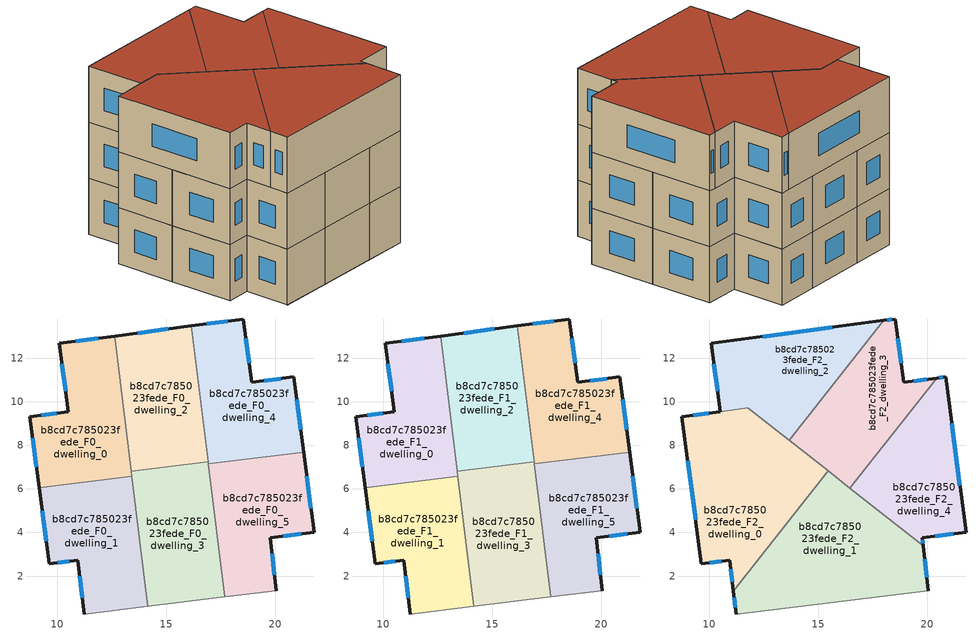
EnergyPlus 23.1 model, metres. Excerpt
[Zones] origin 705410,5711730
b8cd7c785023fede_F0_dwelling_0
 floor ground (EU_floor_Construction): 12.63,13.01 13.42,6.57 9.17,6.05 8.74,9.3 10.51,9.54 10.09,12.67 z0
 wall outside (EU_wall_Construction): 12.63,13.01 10.09,12.67 10.51,9.54 8.74,9.3 9.17,6.05 z0:3
 wall to b8cd7c785023fede_F0_dwelling_1 (EU_wall_Construction): 9.17,6.05 13.42,6.57 z0:3
 wall to b8cd7c785023fede_F0_dwelling_2 (EU_wall_Construction): 13.39,6.82 12.63,13.01 z0:3
 wall to b8cd7c785023fede_F0_dwelling_3 (EU_wall_Construction): 13.42,6.57 13.39,6.82 z0:3
 window (EU_Window_Construction): 10.21,11.73 10.38,10.48 / 11.87,12.91 10.85,12.77 / 8.87,8.33 9.04,7.02 / 9.98,9.47 9.27,9.37 z0.9:2.1
b8cd7c785023fede_F0_dwelling_1
 floor ground (EU_floor_Construction): 13.42,6.57 14.14,0.61 11.23,0.26 10.94,2.73 9.64,2.55 9.17,6.05 z0
 wall outside (EU_wall_Construction): 9.17,6.05 9.64,2.55 10.94,2.73 11.23,0.26 z0:3
 wall adiabatic (EU_wall_Construction): 11.23,0.26 14.14,0.61 z0:3
 wall to b8cd7c785023fede_F0_dwelling_3 (EU_wall_Construction): 14.14,0.61 13.42,6.57 z0:3
 window (EU_Window_Construction): 11.03,1.99 11.14,1 / 10.03,2.61 10.55,2.68 / 9.31,5 9.5,3.6 z0.9:2.1
b8cd7c785023fede_F0_dwelling_2
 floor ground (EU_floor_Construction): 16.16,13.48 16.92,7.25 13.39,6.82 12.63,13.01 z0
 wall outside (EU_wall_Construction): 16.16,13.48 12.63,13.01 z0:3
 wall to b8cd7c785023fede_F0_dwelling_3 (EU_wall_Construction): 13.39,6.82 16.92,7.25 z0:3
 wall to b8cd7c785023fede_F0_dwelling_4 (EU_wall_Construction): 16.92,7.25 16.16,13.48 z0:3
 window (EU_Window_Construction): 15.1,13.34 13.68,13.15 z0.9:2.1
b8cd7c785023fede_F0_dwelling_3
 floor ground (EU_floor_Construction): 16.92,7.25 17.68,1.04 14.14,0.61 13.39,6.82 z0
 wall adiabatic (EU_wall_Construction): 14.14,0.61 17.68,1.04 z0:3
 wall to b8cd7c785023fede_F0_dwelling_5 (EU_wall_Construction): 17.68,1.04 16.93,7.15 z0:3
 wall to b8cd7c785023fede_F0_dwelling_4 (EU_wall_Construction): 16.93,7.15 16.92,7.25 z0:3
b8cd7c785023fede_F0_dwelling_4
 floor ground (EU_floor_Construction): 20.84,11.14 21.3,7.68 16.93,7.15 16.16,13.48 18.53,13.79 18.92,10.88 z0
 wall outside (EU_wall_Construction): 21.3,7.68 20.84,11.14 18.92,10.88 18.53,13.79 16.16,13.48 z0:3
 wall to b8cd7c785023fede_F0_dwelling_5 (EU_wall_Construction): 16.93,7.15 21.3,7.68 z0:3
 window (EU_Window_Construction): 18.8,11.75 18.64,12.92 / 20.26,11.06 19.49,10.96 / 21.16,8.72 20.97,10.1 / 17.82,13.7 16.86,13.57 z0.9:2.1
b8cd7c785023fede_F0_dwelling_5
 floor ground (EU_floor_Construction): 21.3,7.68 21.78,4.01 19.77,3.75 20.04,1.33 17.68,1.04 16.93,7.15 z0
 wall outside (EU_wall_Construction): 20.04,1.33 19.77,3.75 21.78,4.01 21.3,7.68 z0:3
 wall adiabatic (EU_wall_Construction): 17.68,1.04 20.04,1.33 z0:3
 window (EU_Window_Construction): 19.96,2.05 19.85,3.03 / 21.64,5.11 21.44,6.58 / 20.37,3.83 21.18,3.94 z0.9:2.1
b8cd7c785023fede_F1_dwelling_0
 floor to b8cd7c785023fede_F0_dwelling_0 (EU_floor_Construction): 12.63,13.01 13.42,6.57 9.17,6.05 8.74,9.3 10.51,9.54 10.09,12.67 z3
 wall outside (EU_wall_Construction): 12.63,13.01 10.09,12.67 10.51,9.54 8.74,9.3 9.17,6.05 z3:6
 wall to b8cd7c785023fede_F1_dwelling_1 (EU_wall_Construction): 9.17,6.05 13.42,6.57 z3:6
 wall to b8cd7c785023fede_F1_dwelling_2 (EU_wall_Construction): 13.39,6.82 12.63,13.01 z3:6
 wall to b8cd7c785023fede_F1_dwelling_3 (EU_wall_Construction): 13.42,6.57 13.39,6.82 z3:6
 window (EU_Window_Construction): 10.21,11.73 10.38,10.48 / 11.87,12.91 10.85,12.77 / 8.87,8.33 9.04,7.02 / 9.98,9.47 9.27,9.37 z3.9:5.1
b8cd7c785023fede_F1_dwelling_1
 floor to b8cd7c785023fede_F0_dwelling_1 (EU_floor_Construction): 13.42,6.57 14.14,0.61 11.23,0.26 10.94,2.73 9.64,2.55 9.17,6.05 z3
 wall outside (EU_wall_Construction): 9.17,6.05 9.64,2.55 10.94,2.73 11.23,0.26 z3:6
 wall adiabatic (EU_wall_Construction): 11.23,0.26 14.14,0.61 z3:6
 wall to b8cd7c785023fede_F1_dwelling_3 (EU_wall_Construction): 14.14,0.61 13.42,6.57 z3:6
 window (EU_Window_Construction): 11.03,1.99 11.14,1 / 10.03,2.61 10.55,2.68 / 9.31,5 9.5,3.6 z3.9:5.1
b8cd7c785023fede_F1_dwelling_2
 floor to b8cd7c785023fede_F0_dwelling_2 (EU_floor_Construction): 16.16,13.48 16.92,7.25 13.39,6.82 12.63,13.01 z3
 wall outside (EU_wall_Construction): 16.16,13.48 12.63,13.01 z3:6
 wall to b8cd7c785023fede_F1_dwelling_3 (EU_wall_Construction): 13.39,6.82 16.92,7.25 z3:6
 wall to b8cd7c785023fede_F1_dwelling_4 (EU_wall_Construction): 16.92,7.25 16.16,13.48 z3:6
 window (EU_Window_Construction): 15.1,13.34 13.68,13.15 z3.9:5.1
b8cd7c785023fede_F1_dwelling_3
 floor to b8cd7c785023fede_F0_dwelling_3 (EU_floor_Construction): 16.92,7.25 17.68,1.04 14.14,0.61 13.39,6.82 z3
 wall adiabatic (EU_wall_Construction): 14.14,0.61 17.68,1.04 z3:6
 wall to b8cd7c785023fede_F1_dwelling_5 (EU_wall_Construction): 17.68,1.04 16.93,7.15 z3:6
 wall to b8cd7c785023fede_F1_dwelling_4 (EU_wall_Construction): 16.93,7.15 16.92,7.25 z3:6
b8cd7c785023fede_F1_dwelling_4
 floor to b8cd7c785023fede_F0_dwelling_4 (EU_floor_Construction): 20.84,11.14 21.3,7.68 16.93,7.15 16.16,13.48 18.53,13.79 18.92,10.88 z3
 wall outside (EU_wall_Construction): 21.3,7.68 20.84,11.14 18.92,10.88 18.53,13.79 16.16,13.48 z3:6
 wall to b8cd7c785023fede_F1_dwelling_5 (EU_wall_Construction): 16.93,7.15 21.3,7.68 z3:6
 window (EU_Window_Construction): 18.8,11.75 18.64,12.92 / 20.26,11.06 19.49,10.96 / 21.16,8.72 20.97,10.1 / 17.82,13.7 16.86,13.57 z3.9:5.1
b8cd7c785023fede_F1_dwelling_5
 floor to b8cd7c785023fede_F0_dwelling_5 (EU_floor_Construction): 21.3,7.68 21.78,4.01 19.77,3.75 20.04,1.33 17.68,1.04 16.93,7.15 z3
 wall outside (EU_wall_Construction): 20.04,1.33 19.77,3.75 21.78,4.01 21.3,7.68 z3:6
 wall adiabatic (EU_wall_Construction): 17.68,1.04 20.04,1.33 z3:6
 window (EU_Window_Construction): 19.96,2.05 19.85,3.03 / 21.64,5.11 21.44,6.58 / 20.37,3.83 21.18,3.94 z3.9:5.1
b8cd7c785023fede_F2_dwelling_0
 floor to b8cd7c785023fede_F1_dwelling_0 (EU_floor_Construction): 13.17,8.62 13.42,6.57 9.17,6.05 8.74,9.3 11.78,9.71 z6
 floor to b8cd7c785023fede_F1_dwelling_1 (EU_floor_Construction): 13.42,6.57 13.66,4.55 11.11,1.31 10.94,2.73 9.64,2.55 9.17,6.05 z6
 floor to b8cd7c785023fede_F1_dwelling_2 (EU_floor_Construction): 15.18,7.04 13.39,6.82 13.17,8.62 z6
 floor to b8cd7c785023fede_F1_dwelling_3 (EU_floor_Construction): 15.45,6.82 13.66,4.55 13.39,6.82 15.18,7.04 z6
 wall outside (EU_wall_Construction): 10.5,9.54 8.74,9.3 9.64,2.55 10.94,2.73 11.11,1.31 z6:9; 10.51,9.54,9 10.51,9.54,6 10.5,9.54,6
 wall to b8cd7c785023fede_F2_dwelling_2 (EU_wall_Construction): 11.78,9.71 10.51,9.54 / 13.68,8.22 11.79,9.71 z6:9; 11.79,9.71,9 11.79,9.71,6 11.78,9.71,6
 wall to b8cd7c785023fede_F2_dwelling_1 (EU_wall_Construction): 11.11,1.31 15.45,6.82 z6:9
 wall to b8cd7c785023fede_F2_dwelling_3 (EU_wall_Construction): 15.45,6.82 13.68,8.22 z6:9
 window (EU_Window_Construction): 10.99,2.3 11.06,1.73 / 10.03,2.61 10.55,2.68 / 9.01,7.28 9.37,4.57 / 9.97,9.47 9.27,9.37 z6.9:8.1
 roof outside (EU_roof_Construction): 11.11,1.31 15.45,6.82 11.79,9.71 8.74,9.3 9.64,2.55 10.94,2.73 z9
b8cd7c785023fede_F2_dwelling_1
 floor to b8cd7c785023fede_F1_dwelling_1 (EU_floor_Construction): 13.66,4.55 14.14,0.61 11.23,0.26 11.11,1.31 z6
 floor to b8cd7c785023fede_F1_dwelling_3 (EU_floor_Construction): 17.13,5.5 17.67,1.04 14.14,0.61 13.66,4.55 15.45,6.82 z6
 floor to b8cd7c785023fede_F1_dwelling_5 (EU_floor_Construction): 19.81,3.38 20.04,1.33 17.67,1.04 17.13,5.5 z6
 wall outside (EU_wall_Construction): 20.04,1.33 19.81,3.38 / 11.11,1.31 11.23,0.26 z6:9
 wall adiabatic (EU_wall_Construction): 11.23,0.26 20.04,1.33 z6:9
 wall to b8cd7c785023fede_F2_dwelling_4 (EU_wall_Construction): 19.81,3.38 16.45,6.03 z6:9
 wall to b8cd7c785023fede_F2_dwelling_3 (EU_wall_Construction): 16.45,6.03 15.45,6.82 z6:9
 window (EU_Window_Construction): 19.97,1.94 19.88,2.77 / 11.14,0.99 11.19,0.57 z6.9:8.1
 roof outside (EU_roof_Construction): 20.04,1.33 19.81,3.38 15.45,6.82 11.11,1.31 11.23,0.26 z9
b8cd7c785023fede_F2_dwelling_2
 floor to b8cd7c785023fede_F1_dwelling_2 (EU_floor_Construction): 16.16,13.48 16.38,11.65 13.68,8.22 13.17,8.62 12.63,13.01 z6
 floor to b8cd7c785023fede_F1_dwelling_0 (EU_floor_Construction): 12.63,13.01 13.17,8.62 11.78,9.71 10.51,9.54 10.09,12.67 z6
 floor to b8cd7c785023fede_F1_dwelling_4 (EU_floor_Construction): 18.01,13.72 16.38,11.65 16.16,13.48 z6
 wall outside (EU_wall_Construction): 18.01,13.72 10.09,12.67 10.51,9.54 z6:9
 wall to b8cd7c785023fede_F2_dwelling_3 (EU_wall_Construction): 13.68,8.22 18.01,13.72 z6:9
 window (EU_Window_Construction): 15.64,13.41 12.46,12.99 / 10.21,11.73 10.38,10.48 z6.9:8.1
 roof outside (EU_roof_Construction): 13.68,8.22 18.01,13.72 10.09,12.67 10.51,9.54 11.78,9.71 z9
b8cd7c785023fede_F2_dwelling_3
 floor to b8cd7c785023fede_F1_dwelling_3 (EU_floor_Construction): 16.92,7.25 16.98,6.71 16.45,6.03 15.18,7.04 z6
 floor to b8cd7c785023fede_F1_dwelling_2 (EU_floor_Construction): 16.38,11.65 16.92,7.25 15.18,7.04 13.68,8.22 z6
 floor to b8cd7c785023fede_F1_dwelling_4 (EU_floor_Construction): 18.53,13.79 18.92,10.88 20.43,11.08 17.37,7.2 16.93,7.15 16.38,11.65 18.01,13.72 z6
 floor to b8cd7c785023fede_F1_dwelling_5 (EU_floor_Construction): 17.37,7.2 16.98,6.71 16.93,7.15 z6
 wall outside (EU_wall_Construction): 20.43,11.08 18.92,10.88 18.53,13.79 18.01,13.72 z6:9
 wall to b8cd7c785023fede_F2_dwelling_4 (EU_wall_Construction): 16.45,6.03 20.43,11.08 z6:9
 window (EU_Window_Construction): 18.37,13.77 18.17,13.75 / 18.8,11.75 18.64,12.92 / 19.98,11.02 19.37,10.94 z6.9:8.1
 roof outside (EU_roof_Construction): 16.45,6.03 20.43,11.08 18.92,10.88 18.53,13.79 18.01,13.72 13.68,8.22 z9
b8cd7c785023fede_F2_dwelling_4
 floor to b8cd7c785023fede_F1_dwelling_4 (EU_floor_Construction): 20.84,11.14 21.3,7.68 17.37,7.2 20.43,11.08 z6
 floor to b8cd7c785023fede_F1_dwelling_5 (EU_floor_Construction): 21.3,7.68 21.78,4.01 19.77,3.75 19.81,3.38 17.13,5.5 16.98,6.71 17.37,7.2 z6
 floor to b8cd7c785023fede_F1_dwelling_3 (EU_floor_Construction): 16.98,6.71 17.13,5.5 16.45,6.03 z6
 wall outside (EU_wall_Construction): 19.81,3.38 19.77,3.75 21.78,4.01 20.84,11.14 20.43,11.08 z6:9
 window (EU_Window_Construction): 19.8,3.5 19.78,3.64 / 20.71,11.12 20.55,11.1 / 21.5,6.15 21.12,9 / 20.37,3.83 21.18,3.94 z6.9:8.1
 roof outside (EU_roof_Construction): 21.78,4.01 20.84,11.14 20.43,11.08 16.45,6.03 19.81,3.38 19.77,3.75 z9
shading: 11.23,0.26 20.04,1.33 z0:9
[Building]
EU S2 Campaign: North Axis=0; Terrain=City; Solar Distribution=FullExterior
[Site:Location]
London: Latitude=51.5; Longitude=-0.5; Time Zone=0; Elevation=25
[SizingPeriod:WeatherFileDays]
AnnualSizingPeriod: Begin Month=1; Begin Day of Month=1; End Month=12; End Day of Month=31; Day of Week for Start Day=Monday; Use Weather File Daylight Saving Period=No; Use Weather File Rain and Snow Indicators=No
[MATERIAL]
EU_InternalMass_Material: Roughness=MediumRough; Thickness=0.1; Conductivity=1; Density=1800; Specific Heat=900; Thermal Absorptance=0.9; Solar Absorptance=0.7; Visible Absorptance=0.7
[MATERIAL:NOMASS] Roughness=MediumRough; Thermal Absorptance=0.9; Solar Absorptance=0.7; Visible Absorptance=0.7
Name | Thermal Resistance
EU_wall_NoMass | 1.04674
EU_roof_NoMass | 4.32442
EU_floor_NoMass | 2.04616
[WINDOWMATERIAL:SIMPLEGLAZINGSYSTEM]
EU_Window_SimpleGlazing: UFactor=4.25843; Solar Heat Gain Coefficient=0.85; Visible Transmittance=0.85
[CONSTRUCTION]
EU_wall_Construction: EU_wall_NoMass
EU_roof_Construction: EU_roof_NoMass
EU_floor_Construction: EU_floor_NoMass
EU_InternalMass_Construction: EU_InternalMass_Material
EU_Window_Construction: EU_Window_SimpleGlazing
[ZONE] Type=1; Multiplier=1; Ceiling Height=autocalculate; Floor Area=autocalculate; Part of Total Floor Area=Yes
Name | Volume
b8cd7c785023fede_F0_dwelling_0; b8cd7c785023fede_F1_dwelling_0 | 66.739
b8cd7c785023fede_F2_dwelling_0 | 97.541
b8cd7c785023fede_F0_dwelling_1; b8cd7c785023fede_F1_dwelling_1 | 66.7412
b8cd7c785023fede_F2_dwelling_1 | 100.094
b8cd7c785023fede_F0_dwelling_2; b8cd7c785023fede_F1_dwelling_2 | 66.7515
b8cd7c785023fede_F2_dwelling_2 | 69.3025
b8cd7c785023fede_F0_dwelling_3; b8cd7c785023fede_F1_dwelling_3 | 66.7405
b8cd7c785023fede_F2_dwelling_3 | 66.7595
b8cd7c785023fede_F0_dwelling_4; b8cd7c785023fede_F1_dwelling_4 | 66.7324
b8cd7c785023fede_F2_dwelling_4 | 66.7419
b8cd7c785023fede_F0_dwelling_5; b8cd7c785023fede_F1_dwelling_5 | 66.7361
[INTERNALMASS] Construction=EU_InternalMass_Construction
Name | Zone or ZoneList | Surface Area
b8cd7c785023fede_F0_dwelling_0_EU_InternalMass | b8cd7c785023fede_F0_dwelling_0 | 22.2464
b8cd7c785023fede_F0_dwelling_1_EU_InternalMass | b8cd7c785023fede_F0_dwelling_1 | 22.2475
b8cd7c785023fede_F0_dwelling_2_EU_InternalMass | b8cd7c785023fede_F0_dwelling_2 | 22.25
b8cd7c785023fede_F0_dwelling_3_EU_InternalMass | b8cd7c785023fede_F0_dwelling_3 | 22.2474
b8cd7c785023fede_F0_dwelling_4_EU_InternalMass | b8cd7c785023fede_F0_dwelling_4 | 22.2447
b8cd7c785023fede_F0_dwelling_5_EU_InternalMass | b8cd7c785023fede_F0_dwelling_5 | 22.2451
b8cd7c785023fede_F1_dwelling_0_EU_InternalMass | b8cd7c785023fede_F1_dwelling_0 | 22.2464
b8cd7c785023fede_F1_dwelling_1_EU_InternalMass | b8cd7c785023fede_F1_dwelling_1 | 22.2475
b8cd7c785023fede_F1_dwelling_2_EU_InternalMass | b8cd7c785023fede_F1_dwelling_2 | 22.25
b8cd7c785023fede_F1_dwelling_3_EU_InternalMass | b8cd7c785023fede_F1_dwelling_3 | 22.2474
b8cd7c785023fede_F1_dwelling_4_EU_InternalMass | b8cd7c785023fede_F1_dwelling_4 | 22.2447
b8cd7c785023fede_F1_dwelling_5_EU_InternalMass | b8cd7c785023fede_F1_dwelling_5 | 22.2451
b8cd7c785023fede_F2_dwelling_0_EU_InternalMass | b8cd7c785023fede_F2_dwelling_0 | 32.513
b8cd7c785023fede_F2_dwelling_1_EU_InternalMass | b8cd7c785023fede_F2_dwelling_1 | 33.3648
b8cd7c785023fede_F2_dwelling_2_EU_InternalMass | b8cd7c785023fede_F2_dwelling_2 | 23.1005
b8cd7c785023fede_F2_dwelling_3_EU_InternalMass | b8cd7c785023fede_F2_dwelling_3 | 22.2533
b8cd7c785023fede_F2_dwelling_4_EU_InternalMass | b8cd7c785023fede_F2_dwelling_4 | 22.2475
[OTHEREQUIPMENT] Fuel Type=Electricity; Design Level Calculation Method=Watts/Area; Power per Zone Floor Area=1; Fraction Latent=0; Fraction Radiant=0; Fraction Lost=0; Carbon Dioxide Generation Rate=0; EndUse Subcategory=EU_Step8_InternalGains
Name | Zone or ZoneList or Space or SpaceList | Schedule
EU_Step8_InternalGain_b8cd7c785023fede_F0_dwelling_0_f000 | b8cd7c785023fede_F0_dwelling_0 | EU_Step8_GainSchedule_b8cd7c785023fede_F0_dwelling_0_f000
EU_Step8_InternalGain_b8cd7c785023fede_F0_dwelling_1_f000 | b8cd7c785023fede_F0_dwelling_1 | EU_Step8_GainSchedule_b8cd7c785023fede_F0_dwelling_1_f000
EU_Step8_InternalGain_b8cd7c785023fede_F0_dwelling_2_f000 | b8cd7c785023fede_F0_dwelling_2 | EU_Step8_GainSchedule_b8cd7c785023fede_F0_dwelling_2_f000
EU_Step8_InternalGain_b8cd7c785023fede_F0_dwelling_3_f000 | b8cd7c785023fede_F0_dwelling_3 | EU_Step8_GainSchedule_b8cd7c785023fede_F0_dwelling_3_f000
EU_Step8_InternalGain_b8cd7c785023fede_F0_dwelling_4_f000 | b8cd7c785023fede_F0_dwelling_4 | EU_Step8_GainSchedule_b8cd7c785023fede_F0_dwelling_4_f000
EU_Step8_InternalGain_b8cd7c785023fede_F0_dwelling_5_f000 | b8cd7c785023fede_F0_dwelling_5 | EU_Step8_GainSchedule_b8cd7c785023fede_F0_dwelling_5_f000
EU_Step8_InternalGain_b8cd7c785023fede_F1_dwelling_0_f000 | b8cd7c785023fede_F1_dwelling_0 | EU_Step8_GainSchedule_b8cd7c785023fede_F1_dwelling_0_f000
EU_Step8_InternalGain_b8cd7c785023fede_F1_dwelling_1_f000 | b8cd7c785023fede_F1_dwelling_1 | EU_Step8_GainSchedule_b8cd7c785023fede_F1_dwelling_1_f000
EU_Step8_InternalGain_b8cd7c785023fede_F1_dwelling_2_f000 | b8cd7c785023fede_F1_dwelling_2 | EU_Step8_GainSchedule_b8cd7c785023fede_F1_dwelling_2_f000
EU_Step8_InternalGain_b8cd7c785023fede_F1_dwelling_3_f000 | b8cd7c785023fede_F1_dwelling_3 | EU_Step8_GainSchedule_b8cd7c785023fede_F1_dwelling_3_f000
EU_Step8_InternalGain_b8cd7c785023fede_F1_dwelling_4_f000 | b8cd7c785023fede_F1_dwelling_4 | EU_Step8_GainSchedule_b8cd7c785023fede_F1_dwelling_4_f000
EU_Step8_InternalGain_b8cd7c785023fede_F1_dwelling_5_f000 | b8cd7c785023fede_F1_dwelling_5 | EU_Step8_GainSchedule_b8cd7c785023fede_F1_dwelling_5_f000
EU_Step8_InternalGain_b8cd7c785023fede_F2_dwelling_0_f000 | b8cd7c785023fede_F2_dwelling_0 | EU_Step8_GainSchedule_b8cd7c785023fede_F2_dwelling_0_f000
EU_Step8_InternalGain_b8cd7c785023fede_F2_dwelling_1_f000 | b8cd7c785023fede_F2_dwelling_1 | EU_Step8_GainSchedule_b8cd7c785023fede_F2_dwelling_1_f000
EU_Step8_InternalGain_b8cd7c785023fede_F2_dwelling_2_f000 | b8cd7c785023fede_F2_dwelling_2 | EU_Step8_GainSchedule_b8cd7c785023fede_F2_dwelling_2_f000
EU_Step8_InternalGain_b8cd7c785023fede_F2_dwelling_3_f000 | b8cd7c785023fede_F2_dwelling_3 | EU_Step8_GainSchedule_b8cd7c785023fede_F2_dwelling_3_f000
EU_Step8_InternalGain_b8cd7c785023fede_F2_dwelling_4_f000 | b8cd7c785023fede_F2_dwelling_4 | EU_Step8_GainSchedule_b8cd7c785023fede_F2_dwelling_4_f000
[ZONEVENTILATION:DESIGNFLOWRATE] Schedule=EU_AlwaysOn; Design Flow Rate Calculation Method=AirChanges/Hour; Air Changes per Hour=0.488719; Ventilation Type=Natural; Fan Pressure Rise=0; Fan Total Efficiency=1; Constant Term Coefficient=1; Temperature Term Coefficient=0; Velocity Term Coefficient=0; Velocity Squared Term Coefficient=0; Minimum Indoor Temperature=-100; Maximum Indoor Temperature=100; Delta Temperature=-100; Minimum Outdoor Temperature=-100; Maximum Outdoor Temperature=100; Maximum Wind Speed=40
Name | Zone or ZoneList or Space or SpaceList
EU_ConstantAir_b8cd7c785023fede_F0_dwelling_0 | b8cd7c785023fede_F0_dwelling_0
EU_ConstantAir_b8cd7c785023fede_F0_dwelling_1 | b8cd7c785023fede_F0_dwelling_1
EU_ConstantAir_b8cd7c785023fede_F0_dwelling_2 | b8cd7c785023fede_F0_dwelling_2
EU_ConstantAir_b8cd7c785023fede_F0_dwelling_3 | b8cd7c785023fede_F0_dwelling_3
EU_ConstantAir_b8cd7c785023fede_F0_dwelling_4 | b8cd7c785023fede_F0_dwelling_4
EU_ConstantAir_b8cd7c785023fede_F0_dwelling_5 | b8cd7c785023fede_F0_dwelling_5
EU_ConstantAir_b8cd7c785023fede_F1_dwelling_0 | b8cd7c785023fede_F1_dwelling_0
EU_ConstantAir_b8cd7c785023fede_F1_dwelling_1 | b8cd7c785023fede_F1_dwelling_1
EU_ConstantAir_b8cd7c785023fede_F1_dwelling_2 | b8cd7c785023fede_F1_dwelling_2
EU_ConstantAir_b8cd7c785023fede_F1_dwelling_3 | b8cd7c785023fede_F1_dwelling_3
EU_ConstantAir_b8cd7c785023fede_F1_dwelling_4 | b8cd7c785023fede_F1_dwelling_4
EU_ConstantAir_b8cd7c785023fede_F1_dwelling_5 | b8cd7c785023fede_F1_dwelling_5
EU_ConstantAir_b8cd7c785023fede_F2_dwelling_0 | b8cd7c785023fede_F2_dwelling_0
EU_ConstantAir_b8cd7c785023fede_F2_dwelling_1 | b8cd7c785023fede_F2_dwelling_1
EU_ConstantAir_b8cd7c785023fede_F2_dwelling_2 | b8cd7c785023fede_F2_dwelling_2
EU_ConstantAir_b8cd7c785023fede_F2_dwelling_3 | b8cd7c785023fede_F2_dwelling_3
EU_ConstantAir_b8cd7c785023fede_F2_dwelling_4 | b8cd7c785023fede_F2_dwelling_4
[HVACTEMPLATE:THERMOSTAT] Constant Heating Setpoint=20; Constant Cooling Setpoint=50
EU_HeatOnly_b8cd7c785023fede_F0_dwelling_0; EU_HeatOnly_b8cd7c785023fede_F0_dwelling_1; EU_HeatOnly_b8cd7c785023fede_F0_dwelling_2; EU_HeatOnly_b8cd7c785023fede_F0_dwelling_3; EU_HeatOnly_b8cd7c785023fede_F0_dwelling_4; EU_HeatOnly_b8cd7c785023fede_F0_dwelling_5; EU_HeatOnly_b8cd7c785023fede_F1_dwelling_0; EU_HeatOnly_b8cd7c785023fede_F1_dwelling_1; EU_HeatOnly_b8cd7c785023fede_F1_dwelling_2; EU_HeatOnly_b8cd7c785023fede_F1_dwelling_3; EU_HeatOnly_b8cd7c785023fede_F1_dwelling_4; EU_HeatOnly_b8cd7c785023fede_F1_dwelling_5; EU_HeatOnly_b8cd7c785023fede_F2_dwelling_0; EU_HeatOnly_b8cd7c785023fede_F2_dwelling_1; EU_HeatOnly_b8cd7c785023fede_F2_dwelling_2; EU_HeatOnly_b8cd7c785023fede_F2_dwelling_3; EU_HeatOnly_b8cd7c785023fede_F2_dwelling_4
[HVACTEMPLATE:ZONE:IDEALLOADSAIRSYSTEM] System Availability Schedule=EU_AlwaysOn; Maximum Heating Supply Air Temperature=50; Minimum Cooling Supply Air Temperature=13; Maximum Heating Supply Air Humidity Ratio=0.0156; Minimum Cooling Supply Air Humidity Ratio=0.0077; Heating Limit=NoLimit; Cooling Limit=NoLimit; Heating Availability Schedule=EU_AlwaysOn; Cooling Availability Schedule=EU_CoolingOff; Dehumidification Control Type=ConstantSensibleHeatRatio; Cooling Sensible Heat Ratio=0.7; Dehumidification Setpoint=60; Humidification Control Type=None; Humidification Setpoint=30; Outdoor Air Method=None; Outdoor Air Flow Rate per Person=0.00944; Outdoor Air Flow Rate per Zone Floor Area=0; Outdoor Air Flow Rate per Zone=0; Demand Controlled Ventilation Type=None; Outdoor Air Economizer Type=NoEconomizer; Heat Recovery Type=None; Sensible Heat Recovery Effectiveness=0.7; Latent Heat Recovery Effectiveness=0.65
Name | Template Thermostat
b8cd7c785023fede_F0_dwelling_0 | EU_HeatOnly_b8cd7c785023fede_F0_dwelling_0
b8cd7c785023fede_F0_dwelling_1 | EU_HeatOnly_b8cd7c785023fede_F0_dwelling_1
b8cd7c785023fede_F0_dwelling_2 | EU_HeatOnly_b8cd7c785023fede_F0_dwelling_2
b8cd7c785023fede_F0_dwelling_3 | EU_HeatOnly_b8cd7c785023fede_F0_dwelling_3
b8cd7c785023fede_F0_dwelling_4 | EU_HeatOnly_b8cd7c785023fede_F0_dwelling_4
b8cd7c785023fede_F0_dwelling_5 | EU_HeatOnly_b8cd7c785023fede_F0_dwelling_5
b8cd7c785023fede_F1_dwelling_0 | EU_HeatOnly_b8cd7c785023fede_F1_dwelling_0
b8cd7c785023fede_F1_dwelling_1 | EU_HeatOnly_b8cd7c785023fede_F1_dwelling_1
b8cd7c785023fede_F1_dwelling_2 | EU_HeatOnly_b8cd7c785023fede_F1_dwelling_2
b8cd7c785023fede_F1_dwelling_3 | EU_HeatOnly_b8cd7c785023fede_F1_dwelling_3
b8cd7c785023fede_F1_dwelling_4 | EU_HeatOnly_b8cd7c785023fede_F1_dwelling_4
b8cd7c785023fede_F1_dwelling_5 | EU_HeatOnly_b8cd7c785023fede_F1_dwelling_5
b8cd7c785023fede_F2_dwelling_0 | EU_HeatOnly_b8cd7c785023fede_F2_dwelling_0
b8cd7c785023fede_F2_dwelling_1 | EU_HeatOnly_b8cd7c785023fede_F2_dwelling_1
b8cd7c785023fede_F2_dwelling_2 | EU_HeatOnly_b8cd7c785023fede_F2_dwelling_2
b8cd7c785023fede_F2_dwelling_3 | EU_HeatOnly_b8cd7c785023fede_F2_dwelling_3
b8cd7c785023fede_F2_dwelling_4 | EU_HeatOnly_b8cd7c785023fede_F2_dwelling_4
[SIZING:ZONE] Zone Cooling Design Supply Air Temperature Input Method=SupplyAirTemperature; Zone Cooling Design Supply Air Temperature=13; Zone Heating Design Supply Air Temperature Input Method=SupplyAirTemperature; Zone Heating Design Supply Air Temperature=50; Zone Cooling Design Supply Air Humidity Ratio=0.008; Zone Heating Design Supply Air Humidity Ratio=0.008; Cooling Design Air Flow Method=DesignDay; Cooling Design Air Flow Rate=0; Cooling Minimum Air Flow per Zone Floor Area=0.000762; Cooling Minimum Air Flow=0; Cooling Minimum Air Flow Fraction=0.2; Heating Design Air Flow Method=DesignDay; Heating Design Air Flow Rate=0; Heating Maximum Air Flow per Zone Floor Area=0.002032; Heating Maximum Air Flow=0.141576; Heating Maximum Air Flow Fraction=0.3; Account for Dedicated Outdoor Air System=No; Dedicated Outdoor Air System Control Strategy=NeutralSupplyAir; Dedicated Outdoor Air Low Setpoint Temperature for Design=autosize; Dedicated Outdoor Air High Setpoint Temperature for Design=autosize; Zone Load Sizing Method=Sensible Load Only No Latent Load; Zone Latent Cooling Design Supply Air Humidity Ratio Input Method=HumidityRatioDifference; Zone Cooling Design Supply Air Humidity Ratio Difference=0.005; Zone Latent Heating Design Supply Air Humidity Ratio Input Method=HumidityRatioDifference; Zone Humidification Design Supply Air Humidity Ratio Difference=0.005
b8cd7c785023fede_F0_dwelling_0; b8cd7c785023fede_F0_dwelling_1; b8cd7c785023fede_F0_dwelling_2; b8cd7c785023fede_F0_dwelling_3; b8cd7c785023fede_F0_dwelling_4; b8cd7c785023fede_F0_dwelling_5; b8cd7c785023fede_F1_dwelling_0; b8cd7c785023fede_F1_dwelling_1; b8cd7c785023fede_F1_dwelling_2; b8cd7c785023fede_F1_dwelling_3; b8cd7c785023fede_F1_dwelling_4; b8cd7c785023fede_F1_dwelling_5; b8cd7c785023fede_F2_dwelling_0; b8cd7c785023fede_F2_dwelling_1; b8cd7c785023fede_F2_dwelling_2; b8cd7c785023fede_F2_dwelling_3; b8cd7c785023fede_F2_dwelling_4
[SCHEDULE:CONSTANT]
Name | Hourly Value
EU_AlwaysOn | 1
EU_CoolingOff | 0
[SCHEDULE:FILE] Column Number=1; Rows to Skip at Top=0; Number of Hours of Data=8760; Column Separator=Comma; Interpolate to Timestep=No; Minutes per Item=60; Adjust Schedule for Daylight Savings=Yes
Name | File
EU_Step8_GainSchedule_b8cd7c785023fede_F0_dwelling_0_f000 | ../../schedules/b8cd7c785023fede/b8cd7c785023fede_F0_dwelling_0_f000_gain.csv
EU_Step8_GainSchedule_b8cd7c785023fede_F0_dwelling_1_f000 | ../../schedules/b8cd7c785023fede/b8cd7c785023fede_F0_dwelling_1_f000_gain.csv
EU_Step8_GainSchedule_b8cd7c785023fede_F0_dwelling_2_f000 | ../../schedules/b8cd7c785023fede/b8cd7c785023fede_F0_dwelling_2_f000_gain.csv
EU_Step8_GainSchedule_b8cd7c785023fede_F0_dwelling_3_f000 | ../../schedules/b8cd7c785023fede/b8cd7c785023fede_F0_dwelling_3_f000_gain.csv
EU_Step8_GainSchedule_b8cd7c785023fede_F0_dwelling_4_f000 | ../../schedules/b8cd7c785023fede/b8cd7c785023fede_F0_dwelling_4_f000_gain.csv
EU_Step8_GainSchedule_b8cd7c785023fede_F0_dwelling_5_f000 | ../../schedules/b8cd7c785023fede/b8cd7c785023fede_F0_dwelling_5_f000_gain.csv
EU_Step8_GainSchedule_b8cd7c785023fede_F1_dwelling_0_f000 | ../../schedules/b8cd7c785023fede/b8cd7c785023fede_F1_dwelling_0_f000_gain.csv
EU_Step8_GainSchedule_b8cd7c785023fede_F1_dwelling_1_f000 | ../../schedules/b8cd7c785023fede/b8cd7c785023fede_F1_dwelling_1_f000_gain.csv
EU_Step8_GainSchedule_b8cd7c785023fede_F1_dwelling_2_f000 | ../../schedules/b8cd7c785023fede/b8cd7c785023fede_F1_dwelling_2_f000_gain.csv
EU_Step8_GainSchedule_b8cd7c785023fede_F1_dwelling_3_f000 | ../../schedules/b8cd7c785023fede/b8cd7c785023fede_F1_dwelling_3_f000_gain.csv
EU_Step8_GainSchedule_b8cd7c785023fede_F1_dwelling_4_f000 | ../../schedules/b8cd7c785023fede/b8cd7c785023fede_F1_dwelling_4_f000_gain.csv
EU_Step8_GainSchedule_b8cd7c785023fede_F1_dwelling_5_f000 | ../../schedules/b8cd7c785023fede/b8cd7c785023fede_F1_dwelling_5_f000_gain.csv
EU_Step8_GainSchedule_b8cd7c785023fede_F2_dwelling_0_f000 | ../../schedules/b8cd7c785023fede/b8cd7c785023fede_F2_dwelling_0_f000_gain.csv
EU_Step8_GainSchedule_b8cd7c785023fede_F2_dwelling_1_f000 | ../../schedules/b8cd7c785023fede/b8cd7c785023fede_F2_dwelling_1_f000_gain.csv
EU_Step8_GainSchedule_b8cd7c785023fede_F2_dwelling_2_f000 | ../../schedules/b8cd7c785023fede/b8cd7c785023fede_F2_dwelling_2_f000_gain.csv
EU_Step8_GainSchedule_b8cd7c785023fede_F2_dwelling_3_f000 | ../../schedules/b8cd7c785023fede/b8cd7c785023fede_F2_dwelling_3_f000_gain.csv
EU_Step8_GainSchedule_b8cd7c785023fede_F2_dwelling_4_f000 | ../../schedules/b8cd7c785023fede/b8cd7c785023fede_F2_dwelling_4_f000_gain.csv
